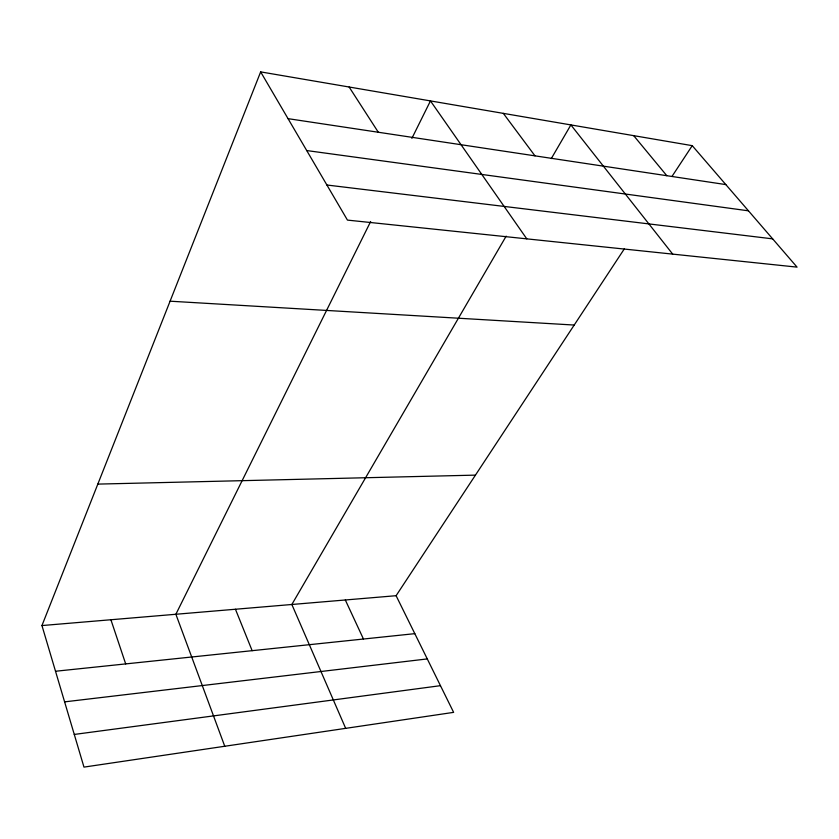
<?xml version="1.0" encoding="UTF-8"?>
<svg xmlns="http://www.w3.org/2000/svg" width="839" height="839" viewBox="0 0 839 839"><rect width="100%" height="100%" fill="white"/><g stroke="black" fill="none" stroke-linecap="round" stroke-linejoin="round"><path stroke-width="1.26" d="M624.31 248.9L396.102 595.7L453.626 712.363L83.973 767.108L41.95 625.558L260.656 71.892L692.238 145.661L797.05 267.127L347.451 220.101L260.656 71.892M370.649 221.517L175.875 614.263L224.758 746.259M411.876 138.383L430.459 100.911L526.787 238.863M506.169 236.137L291.846 604.489L345.678 728.357M551.275 158.613L570.887 124.917L672.689 254.112M672.217 176.085L692.238 145.661M74.272 734.44L440.465 685.673M64.603 701.865L427.271 658.919M55.521 671.252L414.812 633.655M41.95 625.558L396.102 595.7M97.827 484.103L475.451 475.126M170.076 301.191L574.201 325.05M326.895 185.01L772.667 238.863M306.728 150.559L748.461 210.82M288.05 118.656L725.829 184.59M633.697 135.656L666.816 175.697M503.327 113.37L534.978 155.844M349.139 87.015L378.316 132.258M345.322 599.99L363.455 639.024M235.444 609.25L252.151 650.676M110.905 619.748L125.682 663.911"/></g></svg>
